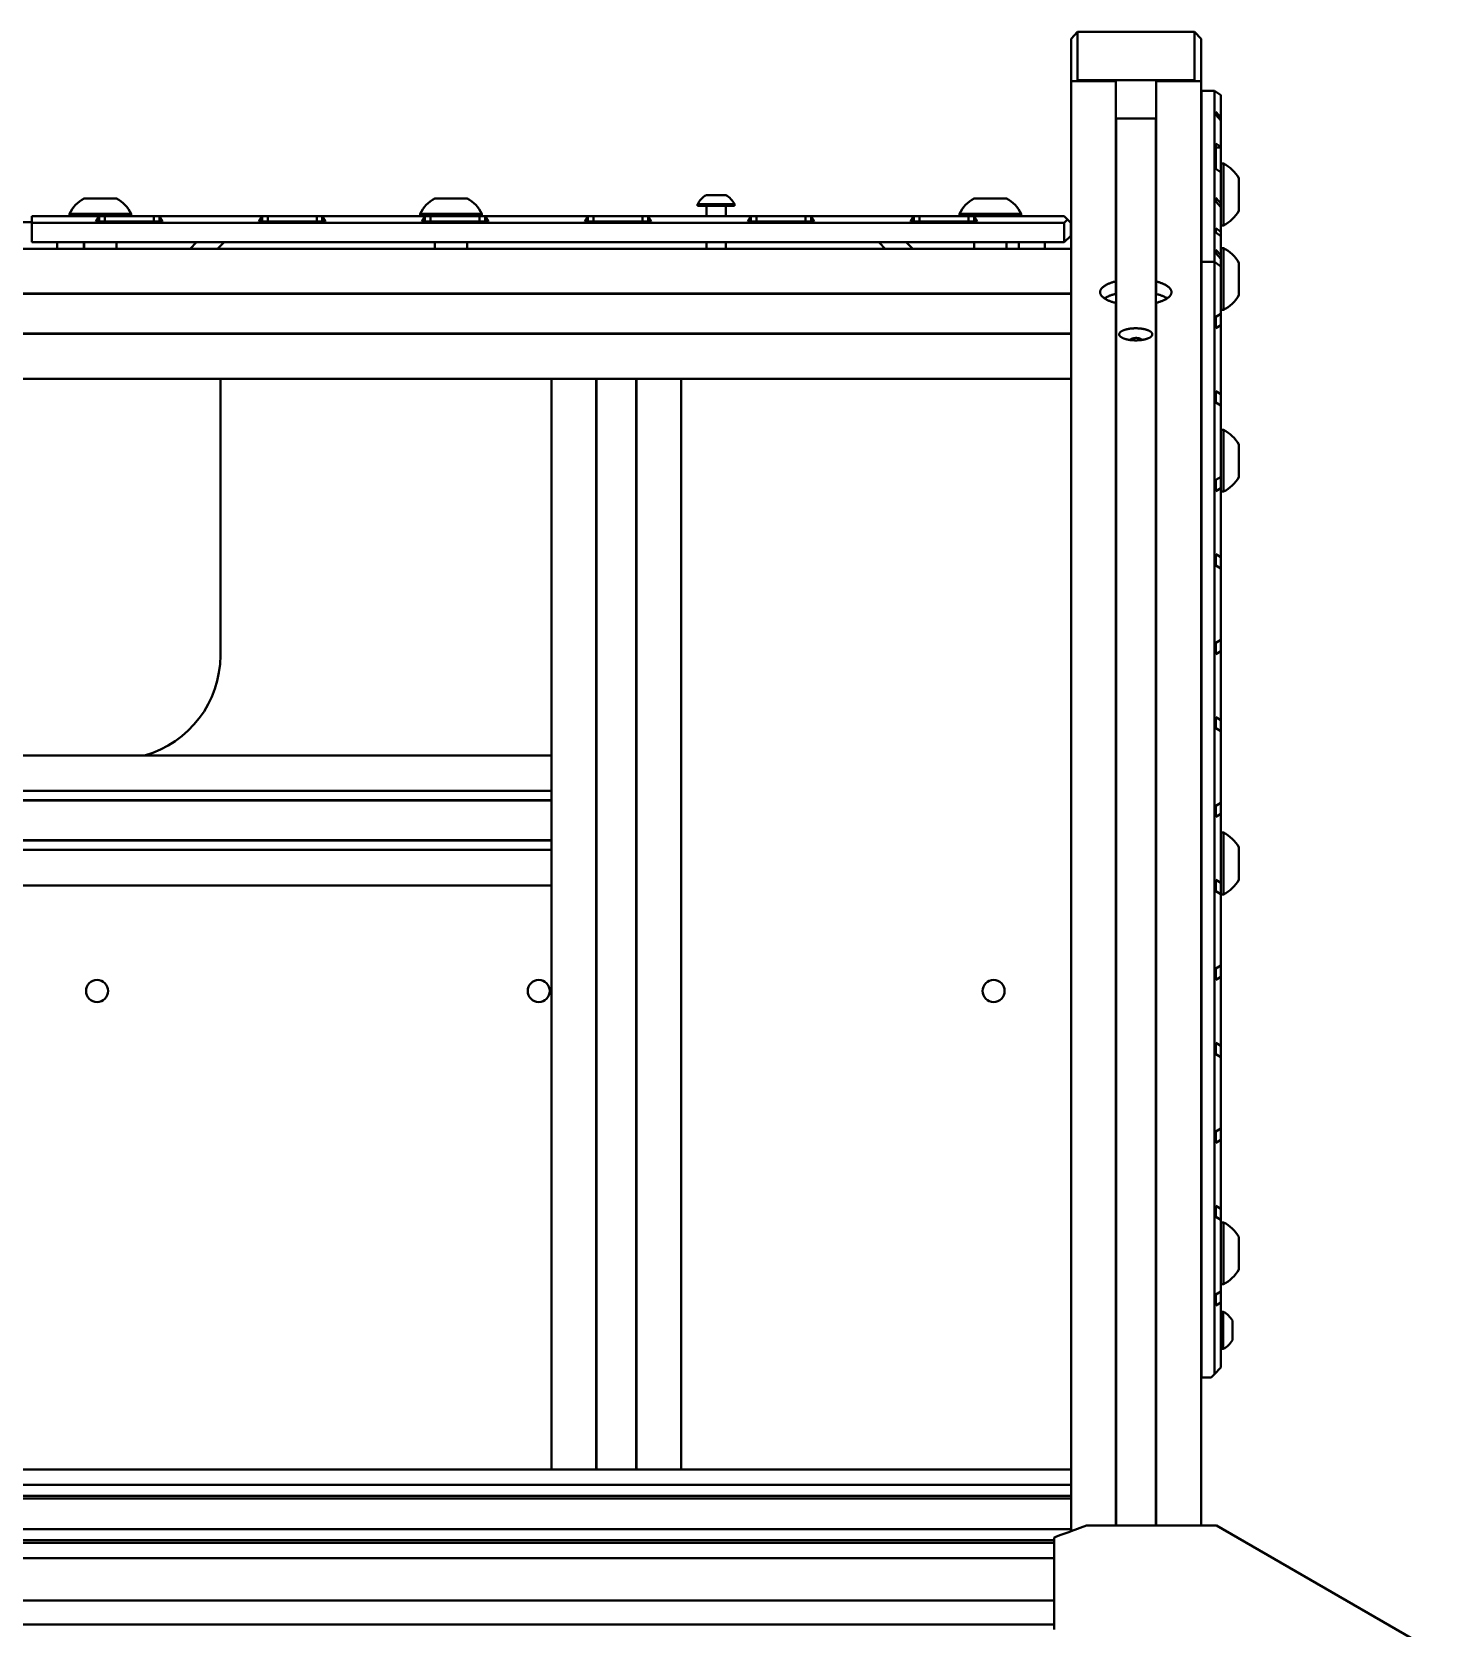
# Model space of a CAD drawing. Header units: millimetres. Extents: x 15 to 415, y 5 to 292.
# Drawn here: x 117.51 to 144.73, y 112.42 to 143.14 of the extents above; entities that cross this region are included whole.
import ezdxf

# ---------------------------------------------------------------- set-up
doc = ezdxf.new("R2010")
doc.units = ezdxf.units.MM
doc.layers.add('Geometries', color=7, linetype='Continuous')

msp = doc.modelspace()

# ---------------------------------------------------------------- linework, layer by layer
at = {"layer": 'Geometries', "linetype": 'Continuous', "lineweight": 40}
for p, q in [((137.6257, 143.139), (137.5007, 143.006)), ((137.5007, 143.006), (137.5007, 142.0922)), ((137.6257, 142.2097), (137.6257, 143.139)), ((137.6257, 143.139), (139.8757, 143.139)), ((139.8757, 143.139), (139.8757, 142.2097)), ((140.0007, 143.006), (139.8757, 143.139)), ((140.0007, 142.1887), (140.0007, 143.006)), ((137.5007, 142.1887), (137.5007, 142.0922)), ((137.6033, 142.1887), (137.5007, 142.1887)), ((137.5007, 140.65), (137.5007, 142.0922)), ((137.5007, 142.0922), (137.5007, 142.0922)), ((137.5007, 142.0922), (137.5007, 139.9779)), ((137.6033, 142.1887), (137.6257, 142.2097)), ((138.3632, 142.1887), (137.6033, 142.1887)), ((137.6257, 142.2097), (139.8757, 142.2097)), ((138.3632, 142.1887), (138.3632, 141.4779)), ((139.1382, 142.1887), (139.1382, 141.4779)), ((139.898, 142.1887), (139.1382, 142.1887)), ((139.8757, 142.2097), (139.898, 142.1887)), ((140.0007, 142.1887), (139.898, 142.1887)), ((140.0007, 142.1887), (140.0007, 142.1887)), ((140.0007, 140.3229), (140.0007, 142.1887)), ((140.0069, 142.0063), (140.0069, 140.3229)), ((140.2569, 142.0063), (140.0069, 142.0063)), ((140.2569, 138.7128), (140.2569, 142.0063)), ((140.2569, 142.0063), (140.3819, 141.9188)), ((140.3819, 141.9188), (140.3819, 141.4921)), ((138.3632, 141.4779), (138.3632, 138.3391)), ((138.3692, 141.4722), (138.3632, 141.4779)), ((138.3692, 141.4722), (138.3692, 114.3933)), ((139.1321, 141.4722), (138.3692, 141.4722)), ((139.1382, 141.4779), (139.1321, 141.4722)), ((139.1321, 141.4722), (139.1321, 114.3933)), ((139.1382, 141.4779), (139.1382, 138.336)), ((140.2819, 141.5985), (140.2819, 141.5414)), ((140.3819, 141.4921), (140.2819, 141.5985)), ((140.2819, 141.5414), (140.3819, 141.4349)), ((140.3819, 141.4349), (140.3819, 141.4921)), ((140.3819, 141.4349), (140.3819, 140.9285)), ((140.3819, 140.9285), (140.2819, 140.9938)), ((140.2819, 140.9938), (140.2819, 140.9168)), ((140.2715, 140.9168), (140.2819, 140.8868)), ((140.2715, 140.9168), (140.2819, 140.9168)), ((140.2819, 140.9168), (140.3819, 140.9168)), ((140.2819, 140.8868), (140.2819, 140.5028)), ((140.3819, 140.9168), (140.3819, 140.9285)), ((140.3819, 140.9168), (140.3819, 140.6041)), ((140.2819, 140.5028), (140.3708, 140.4449)), ((140.3708, 140.4448), (140.3708, 140.4449)), ((140.3708, 140.4448), (140.3819, 140.433)), ((140.3708, 140.4448), (140.3819, 140.4448)), ((140.3819, 140.6041), (140.4328, 140.6041)), ((140.3819, 140.6041), (140.3819, 140.4448)), ((140.3819, 140.433), (140.3819, 140.4448)), ((140.3819, 140.433), (140.3819, 139.837)), ((140.4328, 139.4166), (140.4328, 140.6041)), ((140.0007, 139.8478), (140.0007, 140.3229)), ((140.0069, 140.3229), (140.0007, 140.3229)), ((140.0069, 140.3229), (140.0069, 139.8478)), ((140.725, 139.6979), (140.725, 140.3229)), ((118.5077, 139.9323), (119.1327, 139.9323)), ((125.2577, 139.9323), (125.8827, 139.9323)), ((130.3131, 139.8226), (130.3131, 139.7917)), ((130.3131, 139.8226), (131.0256, 139.8226)), ((130.3131, 139.7917), (130.4819, 139.7917)), ((130.4819, 139.9979), (130.8569, 139.9979)), ((130.4819, 139.7917), (130.4819, 139.5904)), ((130.4819, 139.7917), (130.8569, 139.7917)), ((130.8569, 139.7917), (130.8569, 139.5904)), ((130.8569, 139.7917), (131.0256, 139.7917)), ((131.0256, 139.8226), (131.0256, 139.7917)), ((135.6327, 139.9323), (136.2577, 139.9323)), ((137.5007, 139.9779), (137.5007, 139.9779)), ((137.5007, 139.9779), (137.5007, 139.4771)), ((140.0007, 139.5912), (140.0007, 139.8478)), ((140.0069, 139.8478), (140.0007, 139.8478)), ((140.0069, 139.8478), (140.0069, 139.5912)), ((140.3819, 139.837), (140.2819, 139.9435)), ((140.2819, 139.9435), (140.2819, 139.8752)), ((140.2819, 139.8752), (140.3819, 139.7688)), ((140.3819, 139.837), (140.3819, 139.7688)), ((140.3819, 139.7688), (140.3819, 139.4876)), ((116.2577, 139.4771), (117.5069, 139.4771)), ((118.2265, 139.5904), (117.5069, 139.5904)), ((117.5069, 139.5904), (117.5069, 139.4771)), ((117.5069, 139.4771), (117.5069, 139.4654)), ((117.5069, 139.4654), (137.3694, 139.4654)), ((117.5069, 139.4654), (117.5069, 139.0904)), ((118.2265, 139.5904), (118.2265, 139.6401)), ((118.2265, 139.6401), (119.414, 139.6401)), ((118.7959, 139.5904), (118.2265, 139.5904)), ((118.7959, 139.5904), (118.7382, 139.4904)), ((118.7382, 139.4904), (118.7983, 139.4904)), ((118.7983, 139.5904), (118.7959, 139.5904)), ((118.7983, 139.5885), (118.7983, 139.5904)), ((118.9065, 139.5904), (118.7983, 139.5904)), ((118.7983, 139.5885), (118.7983, 139.5862)), ((118.7983, 139.4904), (118.7983, 139.5862)), ((118.7983, 139.4904), (118.9065, 139.4904)), ((118.9065, 139.4904), (118.9065, 139.5904)), ((118.9065, 139.5904), (119.414, 139.5904)), ((118.9065, 139.4904), (119.8494, 139.4904)), ((119.414, 139.5904), (119.414, 139.6401)), ((119.414, 139.5904), (119.8494, 139.5904)), ((119.8494, 139.4904), (119.8494, 139.5904)), ((119.9577, 139.5904), (119.8494, 139.5904)), ((119.8494, 139.4904), (119.9577, 139.4904)), ((119.9601, 139.5904), (119.9577, 139.5904)), ((119.9577, 139.4904), (119.9577, 139.5904)), ((119.9577, 139.4904), (120.0181, 139.4904)), ((119.9601, 139.5904), (120.0181, 139.4904)), ((120.4501, 139.5904), (119.9601, 139.5904)), ((119.9601, 139.5904), (119.9601, 139.5904)), ((121.4434, 139.5904), (120.4501, 139.5904)), ((120.4501, 139.5904), (120.4501, 139.5904)), ((121.9308, 139.5904), (121.4434, 139.5904)), ((121.4434, 139.5904), (121.4434, 139.5904)), ((121.9309, 139.5904), (121.8732, 139.4904)), ((121.8732, 139.4904), (121.9333, 139.4904)), ((121.9309, 139.5904), (121.9308, 139.5904)), ((121.9333, 139.5904), (121.9309, 139.5904)), ((121.9333, 139.4904), (121.9333, 139.5904)), ((122.0415, 139.5904), (121.9333, 139.5904)), ((121.9333, 139.4904), (122.0415, 139.4904)), ((122.0415, 139.4904), (122.0415, 139.5904)), ((122.0415, 139.5904), (122.9844, 139.5904)), ((122.0415, 139.4904), (122.9844, 139.4904)), ((122.9844, 139.4904), (122.9844, 139.5904)), ((123.0927, 139.5904), (122.9844, 139.5904)), ((122.9844, 139.4904), (123.0927, 139.4904)), ((123.0927, 139.4904), (123.0927, 139.5904)), ((123.0951, 139.5904), (123.0927, 139.5904)), ((123.0927, 139.4904), (123.1531, 139.4904)), ((123.0951, 139.5904), (123.1531, 139.4904)), ((123.5851, 139.5904), (123.0951, 139.5904)), ((123.0951, 139.5904), (123.0951, 139.5904)), ((124.5784, 139.5904), (123.5851, 139.5904)), ((123.5851, 139.5904), (123.5851, 139.5904)), ((124.9765, 139.5904), (124.5784, 139.5904)), ((124.5784, 139.5904), (124.5784, 139.5904)), ((124.9765, 139.5904), (124.9765, 139.6401)), ((124.9765, 139.6401), (126.164, 139.6401)), ((125.0659, 139.5904), (124.9765, 139.5904)), ((125.0659, 139.5904), (125.0082, 139.4904)), ((125.0683, 139.4904), (125.0082, 139.4904)), ((125.0683, 139.5904), (125.0659, 139.5904)), ((125.0683, 139.5885), (125.0683, 139.5904)), ((125.1765, 139.5904), (125.0683, 139.5904)), ((125.0683, 139.5885), (125.0683, 139.5862)), ((125.0683, 139.4904), (125.0683, 139.5862)), ((125.1765, 139.4904), (125.0683, 139.4904)), ((125.1765, 139.4904), (125.1765, 139.5904)), ((125.1765, 139.5904), (126.1194, 139.5904)), ((126.1194, 139.4904), (125.1765, 139.4904)), ((126.1194, 139.4904), (126.1194, 139.5904)), ((126.164, 139.5904), (126.1194, 139.5904)), ((126.2277, 139.4904), (126.1194, 139.4904)), ((126.164, 139.5904), (126.164, 139.6401)), ((126.2277, 139.5904), (126.164, 139.5904)), ((126.2277, 139.4904), (126.2277, 139.5904)), ((126.2301, 139.5904), (126.2277, 139.5904)), ((126.2881, 139.4904), (126.2277, 139.4904)), ((126.2301, 139.5904), (126.2301, 139.5904)), ((126.2301, 139.5904), (126.2881, 139.4904)), ((126.7201, 139.5904), (126.2301, 139.5904)), ((127.7134, 139.5904), (126.7201, 139.5904)), ((126.7201, 139.5904), (126.7201, 139.5904)), ((128.2008, 139.5904), (127.7134, 139.5904)), ((127.7134, 139.5904), (127.7134, 139.5904)), ((128.2009, 139.5904), (128.1432, 139.4904)), ((128.2033, 139.4904), (128.1432, 139.4904)), ((128.2009, 139.5904), (128.2008, 139.5904)), ((128.2033, 139.5904), (128.2009, 139.5904)), ((128.2033, 139.4904), (128.2033, 139.5904)), ((128.3115, 139.5904), (128.2033, 139.5904)), ((128.3115, 139.4904), (128.2033, 139.4904)), ((128.3115, 139.4904), (128.3115, 139.5904)), ((128.3115, 139.5904), (129.2544, 139.5904)), ((129.2544, 139.4904), (128.3115, 139.4904)), ((129.2544, 139.4904), (129.2544, 139.5904)), ((129.3627, 139.5904), (129.2544, 139.5904)), ((129.3627, 139.4904), (129.2544, 139.4904)), ((129.3651, 139.5904), (129.3627, 139.5904)), ((129.3627, 139.4904), (129.3627, 139.5904)), ((129.4231, 139.4904), (129.3627, 139.4904)), ((129.3651, 139.5904), (129.4231, 139.4904)), ((129.8551, 139.5904), (129.3651, 139.5904)), ((129.3651, 139.5904), (129.3651, 139.5904)), ((130.4819, 139.5904), (129.8551, 139.5904)), ((129.8551, 139.5904), (129.8551, 139.5904)), ((130.8569, 139.5904), (130.4819, 139.5904)), ((131.3358, 139.5904), (130.8569, 139.5904)), ((131.3359, 139.5904), (131.2782, 139.4904)), ((131.2782, 139.4904), (131.3383, 139.4904)), ((131.3359, 139.5904), (131.3358, 139.5904)), ((131.3383, 139.5904), (131.3359, 139.5904)), ((131.3383, 139.4904), (131.3383, 139.5904)), ((131.4465, 139.5904), (131.3383, 139.5904)), ((131.3383, 139.4904), (131.4465, 139.4904)), ((131.4465, 139.4904), (131.4465, 139.5904)), ((131.4465, 139.5904), (132.3894, 139.5904)), ((131.4465, 139.4904), (132.3894, 139.4904)), ((132.4977, 139.5904), (132.3894, 139.5904)), ((132.3894, 139.4904), (132.3894, 139.5904)), ((132.3894, 139.4904), (132.4977, 139.4904)), ((132.4977, 139.4904), (132.4977, 139.5904)), ((132.5001, 139.5904), (132.4977, 139.5904)), ((132.4977, 139.4904), (132.5581, 139.4904)), ((132.5001, 139.5904), (132.5581, 139.4904)), ((132.9901, 139.5904), (132.5001, 139.5904)), ((132.5001, 139.5904), (132.5001, 139.5904)), ((133.9834, 139.5904), (132.9901, 139.5904)), ((132.9901, 139.5904), (132.9901, 139.5904)), ((134.4708, 139.5904), (133.9834, 139.5904)), ((133.9834, 139.5904), (133.9834, 139.5904)), ((134.4709, 139.5904), (134.4132, 139.4904)), ((134.4132, 139.4904), (134.4733, 139.4904)), ((134.4709, 139.5904), (134.4708, 139.5904)), ((134.4733, 139.5904), (134.4709, 139.5904)), ((134.4733, 139.4904), (134.4733, 139.5904)), ((134.5815, 139.5904), (134.4733, 139.5904)), ((134.4733, 139.4904), (134.5815, 139.4904)), ((134.5815, 139.4904), (134.5815, 139.5904)), ((134.5815, 139.5904), (135.3515, 139.5904)), ((134.5815, 139.4904), (135.5244, 139.4904)), ((135.3515, 139.5904), (135.3515, 139.6401)), ((135.3515, 139.6401), (136.539, 139.6401)), ((135.3515, 139.5904), (135.5244, 139.5904)), ((135.6327, 139.5904), (135.5244, 139.5904)), ((135.5244, 139.4904), (135.5244, 139.5904)), ((135.5244, 139.4904), (135.6327, 139.4904)), ((135.6327, 139.5904), (135.6327, 139.5885)), ((135.6351, 139.5904), (135.6327, 139.5904)), ((135.6327, 139.5862), (135.6327, 139.5885)), ((135.6327, 139.4904), (135.6327, 139.5862)), ((135.6327, 139.4904), (135.6327, 139.4904)), ((135.6327, 139.4904), (135.6931, 139.4904)), ((135.6351, 139.5904), (135.6931, 139.4904)), ((136.539, 139.5904), (135.6351, 139.5904)), ((136.539, 139.5904), (136.539, 139.6401)), ((137.3694, 139.5904), (136.539, 139.5904)), ((137.4319, 139.5279), (137.3694, 139.5904)), ((137.3694, 139.4654), (137.4319, 139.5279)), ((137.3694, 139.0904), (137.3694, 139.4654)), ((137.4828, 139.4771), (137.4319, 139.5279)), ((137.4828, 139.4771), (137.5007, 139.4771)), ((137.4944, 139.4654), (137.4828, 139.4771)), ((137.4944, 139.4654), (137.4944, 139.2154)), ((137.5007, 139.4771), (137.5007, 138.9654)), ((140.0007, 139.431), (140.0007, 139.5912)), ((140.0007, 139.5912), (140.0069, 139.5912)), ((140.0069, 139.5912), (140.0069, 139.431)), ((140.3819, 139.4876), (140.3819, 139.4166)), ((140.3819, 139.4876), (140.3819, 139.4876)), ((137.4944, 139.2154), (137.3694, 139.0904)), ((140.0007, 138.9612), (140.0007, 139.431)), ((140.0069, 139.431), (140.0007, 139.431)), ((140.0069, 139.431), (140.0069, 138.9612)), ((140.3819, 139.2943), (140.2819, 139.3596)), ((140.2819, 139.3596), (140.2819, 139.3253)), ((140.2819, 139.3253), (140.2819, 139.276)), ((140.2819, 139.3253), (140.2819, 139.3253)), ((140.2819, 139.276), (140.3819, 139.2107)), ((140.3819, 139.4166), (140.4328, 139.4166)), ((140.3819, 139.4166), (140.3819, 139.2943)), ((140.3819, 139.2107), (140.3819, 139.2943)), ((140.3819, 139.2107), (140.3819, 138.9791)), ((117.9944, 138.9654), (117.0069, 138.9654)), ((117.9931, 139.0904), (117.5069, 139.0904)), ((117.9944, 139.0904), (117.9931, 139.0904)), ((118.5069, 139.0904), (117.9944, 139.0904)), ((117.9944, 138.9654), (117.9944, 139.0904)), ((118.5069, 138.9654), (117.9944, 138.9654)), ((118.5077, 139.0904), (118.5069, 139.0904)), ((118.5069, 139.0904), (118.5069, 138.9654)), ((118.5077, 138.9654), (118.5069, 138.9654)), ((118.5077, 138.9654), (118.5077, 139.0904)), ((119.1327, 139.0904), (118.5077, 139.0904)), ((119.1327, 138.9654), (118.5077, 138.9654)), ((119.1327, 138.9654), (119.1327, 139.0904)), ((120.6743, 139.0904), (119.1327, 139.0904)), ((120.5493, 138.9654), (119.1327, 138.9654)), ((120.5493, 138.9654), (120.6743, 139.0904)), ((121.0763, 138.9654), (120.5493, 138.9654)), ((121.1634, 139.0904), (120.6743, 139.0904)), ((121.1902, 139.0793), (121.0763, 138.9654)), ((125.2577, 138.9654), (121.0763, 138.9654)), ((121.2013, 139.0904), (121.1634, 139.0904)), ((121.1634, 139.0904), (121.1902, 139.0793)), ((121.1902, 139.0793), (121.2013, 139.0904)), ((125.2577, 139.0904), (121.2013, 139.0904)), ((125.2577, 138.9654), (125.2577, 139.0904)), ((125.8827, 139.0904), (125.2577, 139.0904)), ((125.8827, 138.9654), (125.2577, 138.9654)), ((125.8827, 138.9654), (125.8827, 139.0904)), ((130.4819, 139.0904), (125.8827, 139.0904)), ((130.4819, 138.9654), (125.8827, 138.9654)), ((130.4819, 139.0904), (130.4819, 138.9654)), ((130.8569, 139.0904), (130.4819, 139.0904)), ((130.8569, 138.9654), (130.4819, 138.9654)), ((130.8569, 139.0904), (130.8569, 138.9654)), ((133.7999, 139.0904), (130.8569, 139.0904)), ((133.9249, 138.9654), (130.8569, 138.9654)), ((133.8379, 139.0904), (133.7999, 139.0904)), ((133.7999, 139.0904), (133.811, 139.0793)), ((133.8379, 139.0904), (133.811, 139.0793)), ((133.9249, 138.9654), (133.811, 139.0793)), ((134.327, 139.0904), (133.8379, 139.0904)), ((134.452, 138.9654), (133.9249, 138.9654)), ((135.6327, 139.0904), (134.327, 139.0904)), ((134.327, 139.0904), (134.452, 138.9654)), ((135.6327, 138.9654), (134.452, 138.9654)), ((135.6327, 138.9654), (135.6327, 139.0904)), ((136.2577, 139.0904), (135.6327, 139.0904)), ((136.2577, 138.9654), (135.6327, 138.9654)), ((136.2577, 138.9654), (136.2577, 139.0904)), ((136.4944, 139.0904), (136.2577, 139.0904)), ((136.4944, 138.9654), (136.2577, 138.9654)), ((136.9944, 139.0904), (136.4944, 139.0904)), ((136.4944, 138.9654), (136.4944, 139.0904)), ((136.9944, 138.9654), (136.4944, 138.9654)), ((136.9957, 139.0904), (136.9944, 139.0904)), ((136.9944, 139.0904), (136.9944, 138.9654)), ((137.5007, 138.9654), (136.9944, 138.9654)), ((137.3694, 139.0904), (136.9957, 139.0904)), ((137.5007, 138.5873), (137.5007, 138.9654)), ((140.0007, 138.8865), (140.0007, 138.9612)), ((140.0007, 138.9612), (140.0069, 138.9612)), ((140.0007, 138.7275), (140.0007, 138.8865)), ((140.0069, 138.8865), (140.0007, 138.8865)), ((140.0069, 138.9612), (140.0069, 138.8865)), ((140.0069, 138.8865), (140.0069, 138.7275)), ((140.3819, 138.8407), (140.2819, 138.9471)), ((140.2819, 138.8788), (140.2819, 138.9471)), ((140.2819, 138.8788), (140.3819, 138.7724)), ((140.3819, 138.9791), (140.4328, 138.9791)), ((140.3819, 138.9791), (140.3819, 138.8407)), ((140.4328, 137.7916), (140.4328, 138.9791)), ((137.5007, 138.5873), (137.5007, 138.5027)), ((140.0007, 138.6979), (140.0007, 138.7275)), ((140.0069, 138.7275), (140.0007, 138.7275)), ((140.0007, 138.0729), (140.0007, 138.6979)), ((140.0007, 138.6979), (140.0069, 138.6979)), ((140.0069, 138.7275), (140.0069, 138.7128)), ((140.2569, 138.7128), (140.0069, 138.7128)), ((140.0069, 138.6979), (140.0069, 138.7128)), ((140.0069, 138.0729), (140.0069, 138.6979)), ((140.2569, 117.3088), (140.2569, 138.7128)), ((140.3819, 138.6253), (140.2569, 138.7128)), ((140.3819, 138.8407), (140.3819, 138.7724)), ((140.3819, 138.7724), (140.3819, 138.6253)), ((140.3819, 138.6253), (140.3819, 137.7916)), ((140.725, 138.0729), (140.725, 138.6979)), ((137.5007, 138.5027), (137.5007, 138.4021)), ((137.5007, 138.4021), (137.5007, 138.2871)), ((137.5007, 138.2715), (137.5007, 138.2871)), ((137.5007, 138.2715), (137.5007, 138.1029)), ((138.3632, 138.0996), (138.3632, 138.3391)), ((139.1382, 138.336), (139.1382, 138.0965)), ((137.5007, 138.0968), (97.5007, 138.0968)), ((115.619, 138.1029), (119.3941, 138.1029)), ((121.1319, 138.1029), (119.3941, 138.1029)), ((121.1319, 138.1029), (137.5007, 138.1029)), ((137.5007, 138.1029), (137.5007, 138.0968)), ((137.5007, 138.0968), (137.5007, 138.0279)), ((137.5007, 137.5418), (137.5007, 138.0279)), ((138.3632, 114.3933), (138.3632, 137.9226)), ((139.1382, 137.9257), (139.1382, 114.3933)), ((140.0007, 137.4775), (140.0007, 138.0729)), ((140.0007, 138.0729), (140.0069, 138.0729)), ((140.0069, 137.4775), (140.0069, 138.0729)), ((140.3819, 137.7111), (140.2819, 137.6535)), ((140.2819, 137.6535), (140.2819, 137.4722)), ((140.3819, 137.7916), (140.4328, 137.7916)), ((140.3819, 137.7916), (140.3819, 137.7111)), ((140.3819, 137.4947), (140.3819, 137.7111)), ((137.5007, 137.334), (97.5007, 137.334)), ((97.5007, 137.3279), (137.5007, 137.3279)), ((137.5007, 137.5418), (137.5007, 137.5153)), ((137.5007, 137.5151), (137.5007, 137.5418)), ((137.5007, 137.334), (137.5007, 137.5153)), ((137.5007, 137.3276), (137.5007, 137.5151)), ((137.5007, 137.334), (137.5007, 137.3279)), ((137.5007, 137.3279), (137.5007, 137.2585)), ((137.5007, 137.1791), (137.5007, 137.3276)), ((140.0007, 136.557), (140.0007, 137.4775)), ((140.0007, 137.4775), (140.0069, 137.4775)), ((140.0069, 136.5508), (140.0069, 137.4775)), ((140.2819, 137.4371), (140.3819, 137.4947)), ((140.2819, 137.4722), (140.2819, 137.4371)), ((140.2819, 137.4722), (140.2819, 137.4722)), ((140.3819, 137.4947), (140.3819, 137.4722)), ((140.3819, 137.4722), (140.3819, 137.3099)), ((140.3819, 137.4722), (140.3819, 137.4722)), ((140.3819, 137.3099), (140.3819, 137.3098)), ((140.3819, 137.3098), (140.3819, 136.3526)), ((137.5007, 137.1548), (137.5007, 137.2585)), ((137.5007, 137.1545), (137.5007, 137.1791)), ((137.5007, 137.0283), (137.5007, 137.1548)), ((137.5007, 136.9281), (137.5007, 137.0283)), ((137.5007, 136.9281), (137.5007, 136.856)), ((137.5007, 136.8353), (137.5007, 136.856)), ((137.5007, 136.4654), (137.5007, 136.8353)), ((121.1319, 136.4654), (113.8819, 136.4654)), ((128.1828, 136.4654), (121.1319, 136.4654)), ((121.1319, 131.1415), (121.1319, 136.4654)), ((127.5007, 136.4646), (127.5007, 129.2154)), ((128.3632, 136.4646), (127.5007, 136.4646)), ((128.1994, 136.4654), (128.1828, 136.4654)), ((128.2527, 136.4654), (128.1828, 136.4654)), ((129.3019, 136.4654), (128.1994, 136.4654)), ((128.2583, 136.4654), (128.2527, 136.4654)), ((128.2723, 136.4654), (128.2583, 136.4654)), ((128.285, 136.4654), (128.2723, 136.4654)), ((128.3498, 136.4654), (128.285, 136.4654)), ((128.3528, 136.4654), (128.3498, 136.4654)), ((128.3629, 136.4654), (128.3528, 136.4654)), ((128.3742, 136.4654), (128.3629, 136.4654)), ((128.3632, 136.4646), (128.3632, 115.4741)), ((128.3692, 136.4646), (128.3632, 136.4646)), ((128.3692, 136.4646), (128.3692, 115.4741)), ((129.1321, 136.4646), (128.3692, 136.4646)), ((128.4295, 136.4654), (128.3742, 136.4654)), ((128.5056, 136.4654), (128.4295, 136.4654)), ((128.5318, 136.4654), (128.5056, 136.4654)), ((128.8145, 136.4654), (128.5318, 136.4654)), ((128.834, 136.4654), (128.8145, 136.4654)), ((129.0542, 136.4654), (128.834, 136.4654)), ((129.1269, 136.4654), (129.0542, 136.4654)), ((129.1385, 136.4654), (129.1269, 136.4654)), ((129.1321, 136.4646), (129.1321, 115.4741)), ((129.1382, 136.4646), (129.1321, 136.4646)), ((130.0007, 136.4646), (129.1382, 136.4646)), ((129.1382, 136.4646), (129.1382, 115.4741)), ((129.1486, 136.4654), (129.1385, 136.4654)), ((129.1516, 136.4654), (129.1486, 136.4654)), ((129.3186, 136.4654), (129.1516, 136.4654)), ((129.3019, 136.4654), (129.3186, 136.4654)), ((137.5006, 136.4654), (129.3186, 136.4654)), ((130.0007, 136.4646), (130.0007, 115.4741)), ((137.5007, 136.4654), (137.5006, 136.4654)), ((137.5007, 136.4654), (137.5007, 136.2393)), ((140.0007, 135.1979), (140.0007, 136.557)), ((140.0007, 136.557), (140.0069, 136.5508)), ((140.0069, 135.1979), (140.0069, 136.5508)), ((137.5007, 136.2393), (137.5006, 136.2393)), ((137.5007, 136.2393), (137.5007, 135.6114)), ((140.3819, 136.1668), (140.2819, 136.2248)), ((140.2819, 136.2248), (140.2819, 136.1903)), ((140.2819, 136.1903), (140.2819, 136.0081)), ((140.2819, 136.1903), (140.2819, 136.1903)), ((140.3819, 136.3526), (140.3819, 136.1903)), ((140.3819, 136.3526), (140.3819, 136.3526)), ((140.3819, 136.1903), (140.3819, 136.1668)), ((140.3819, 136.1903), (140.3819, 136.1903)), ((140.3819, 136.1668), (140.3819, 135.9501)), ((140.2819, 136.0081), (140.3819, 135.9501)), ((140.3819, 135.9501), (140.3819, 135.4791)), ((137.5006, 135.6114), (137.5007, 135.6114)), ((137.5007, 135.6114), (137.5007, 135.3294)), ((140.3819, 135.4791), (140.3819, 134.5761)), ((140.3819, 135.4791), (140.4328, 135.4791)), ((140.4328, 134.2916), (140.4328, 135.4791)), ((137.5007, 135.3294), (137.5006, 135.3294)), ((137.5007, 135.3294), (137.5007, 135.0154)), ((140.0007, 134.5729), (140.0007, 135.1979)), ((140.0007, 135.1979), (140.0069, 135.1979)), ((140.0069, 134.5729), (140.0069, 135.1979)), ((140.725, 134.5729), (140.725, 135.1979)), ((137.5006, 135.0154), (137.5007, 135.0154)), ((137.5007, 135.0154), (137.5007, 118.7384)), ((140.0007, 131.7115), (140.0007, 134.5729)), ((140.0007, 134.5729), (140.0069, 134.5729)), ((140.0069, 131.7115), (140.0069, 134.5729)), ((140.2819, 134.5185), (140.3763, 134.5729)), ((140.3763, 134.5729), (140.3812, 134.5758)), ((140.3819, 134.5761), (140.3812, 134.5758)), ((140.3819, 134.3597), (140.3819, 134.5761)), ((140.2819, 134.5185), (140.2819, 134.3372)), ((140.2819, 134.3021), (140.3819, 134.3597)), ((140.2819, 134.3372), (140.2819, 134.3021)), ((140.2819, 134.3372), (140.2819, 134.3372)), ((140.3819, 134.3597), (140.3819, 134.3372)), ((140.3819, 134.3372), (140.3819, 134.2916)), ((140.3819, 134.3372), (140.3819, 134.3372)), ((140.3819, 134.2916), (140.3819, 134.1749)), ((140.3819, 134.2916), (140.4328, 134.2916)), ((140.3819, 134.1749), (140.3819, 134.1748)), ((140.3819, 134.1748), (140.3819, 133.2176)), ((140.3819, 133.0318), (140.2819, 133.0898)), ((140.2819, 133.0898), (140.2819, 133.0553)), ((140.2819, 133.0553), (140.2819, 132.8731)), ((140.2819, 133.0553), (140.2819, 133.0553)), ((140.3819, 133.2176), (140.3819, 133.0553)), ((140.3819, 133.2176), (140.3819, 133.2176)), ((140.3819, 133.0553), (140.3819, 133.0318)), ((140.3819, 133.0553), (140.3819, 133.0553)), ((140.3819, 132.8151), (140.3819, 133.0318)), ((140.2819, 132.8731), (140.3819, 132.8151)), ((140.3819, 132.8151), (140.3819, 131.4411)), ((140.0007, 131.5936), (140.0007, 131.7115)), ((140.0007, 131.7115), (140.0069, 131.7115)), ((140.0007, 130.8294), (140.0007, 131.5936)), ((140.0069, 131.5936), (140.0007, 131.5936)), ((140.0069, 131.5936), (140.0069, 131.7115)), ((140.0069, 130.8294), (140.0069, 131.5936)), ((140.3819, 131.4411), (140.2819, 131.3835)), ((140.2819, 131.3835), (140.2819, 131.2022)), ((140.2819, 131.1671), (140.3819, 131.2247)), ((140.2819, 131.2022), (140.2819, 131.1671)), ((140.2819, 131.2022), (140.2819, 131.2022)), ((140.3819, 131.2247), (140.3819, 131.4411)), ((140.3819, 131.2247), (140.3819, 131.2022)), ((140.3819, 131.2022), (140.3819, 131.0399)), ((140.3819, 131.2022), (140.3819, 131.2022)), ((140.3819, 131.0399), (140.3819, 131.0398)), ((140.3819, 131.0398), (140.3819, 130.0826)), ((140.0007, 130.7115), (140.0007, 130.8294)), ((140.0007, 130.8294), (140.0069, 130.8294)), ((140.0007, 130.0731), (140.0007, 130.7115)), ((140.0069, 130.7115), (140.0007, 130.7115)), ((140.0069, 130.7115), (140.0069, 130.8294)), ((140.0069, 130.0793), (140.0069, 130.7115)), ((140.0069, 130.0793), (140.0007, 130.0731)), ((140.0007, 129.1525), (140.0007, 130.0731)), ((140.0069, 129.1525), (140.0069, 130.0793)), ((140.3819, 129.8968), (140.2819, 129.9548)), ((140.2819, 129.9548), (140.2819, 129.9203)), ((140.3819, 130.0826), (140.3819, 129.9203)), ((140.3819, 130.0826), (140.3819, 130.0826)), ((140.2819, 129.9203), (140.2819, 129.7381)), ((140.2819, 129.9203), (140.2819, 129.9203)), ((140.2819, 129.7381), (140.3819, 129.6801)), ((140.3819, 129.9203), (140.3819, 129.8968)), ((140.3819, 129.9203), (140.3819, 129.9203)), ((140.3819, 129.8968), (140.3819, 129.6801)), ((140.3819, 129.6801), (140.3819, 128.3061)), ((115.3431, 129.2154), (119.6706, 129.2154)), ((119.6706, 129.2154), (127.5007, 129.2154)), ((127.5007, 128.5342), (127.5007, 129.2154)), ((127.5007, 129.2154), (127.5007, 128.5342)), ((140.0007, 127.9025), (140.0007, 129.1525)), ((140.0069, 129.1525), (140.0007, 129.1525)), ((140.0069, 127.9025), (140.0069, 129.1525)), ((107.5007, 128.5342), (127.5007, 128.5342)), ((127.5007, 128.5342), (127.5007, 128.3529)), ((107.5007, 128.3529), (127.5007, 128.3529)), ((107.5007, 128.3468), (127.5007, 128.3468)), ((127.5007, 128.3529), (127.5007, 128.3468)), ((127.5007, 128.3468), (127.5007, 127.584)), ((140.3819, 128.3061), (140.2819, 128.2485)), ((140.2819, 128.2485), (140.2819, 128.0321)), ((140.3819, 128.3061), (140.3819, 128.0897)), ((140.0007, 127.4479), (140.0007, 127.9025)), ((140.0007, 127.9025), (140.0069, 127.9025)), ((140.0069, 127.4479), (140.0069, 127.9025)), ((140.2819, 128.0321), (140.3819, 128.0897)), ((140.3819, 128.0897), (140.3819, 127.9049)), ((140.3819, 127.9049), (140.3819, 127.9048)), ((140.3819, 127.9048), (140.3819, 127.7291)), ((107.5007, 127.584), (127.5007, 127.584)), ((107.5007, 127.5779), (127.5007, 127.5779)), ((127.5007, 127.584), (127.5007, 127.5779)), ((127.5007, 127.5779), (127.5007, 127.3967)), ((140.4328, 127.7291), (140.3819, 127.7291)), ((140.3819, 127.7291), (140.3819, 126.7618)), ((140.4328, 126.5416), (140.4328, 127.7291)), ((127.5007, 127.3967), (107.5007, 127.3967)), ((127.5007, 126.7154), (127.5007, 127.3967)), ((127.5007, 127.3967), (127.5007, 126.7154)), ((140.0007, 126.8229), (140.0007, 127.4479)), ((140.0069, 127.4479), (140.0007, 127.4479)), ((140.0069, 126.8229), (140.0069, 127.4479)), ((140.725, 126.8229), (140.725, 127.4479)), ((107.5007, 126.7154), (127.5007, 126.7154)), ((127.5007, 126.7154), (127.5007, 115.4741)), ((140.0007, 123.9615), (140.0007, 126.8229)), ((140.0007, 126.8229), (140.0069, 126.8229)), ((140.0069, 123.9615), (140.0069, 126.8229)), ((140.3819, 126.7618), (140.2819, 126.8198)), ((140.2819, 126.8198), (140.2819, 126.7853)), ((140.2819, 126.7853), (140.2819, 126.6031)), ((140.2819, 126.7853), (140.2819, 126.7853)), ((140.2819, 126.6031), (140.3812, 126.5455)), ((140.3819, 126.7618), (140.3819, 126.5451)), ((140.3819, 126.5451), (140.3812, 126.5455)), ((140.3819, 126.5451), (140.3819, 126.5416)), ((140.3819, 126.5416), (140.4328, 126.5416)), ((140.3819, 126.5416), (140.3819, 125.1711)), ((140.3819, 125.1711), (140.2819, 125.1135)), ((140.2819, 125.1135), (140.2819, 124.9322)), ((140.3819, 124.9547), (140.3819, 125.1711)), ((140.2819, 124.8971), (140.3819, 124.9547)), ((140.2819, 124.9322), (140.2819, 124.8971)), ((140.2819, 124.9322), (140.2819, 124.9322)), ((140.3819, 124.9547), (140.3819, 124.7699)), ((140.3819, 124.7699), (140.3819, 124.7698)), ((140.3819, 124.7698), (140.3819, 123.8126)), ((140.0007, 123.8436), (140.0007, 123.9615)), ((140.0007, 123.9615), (140.0069, 123.9615)), ((140.0007, 123.0794), (140.0007, 123.8436)), ((140.0069, 123.8436), (140.0007, 123.8436)), ((140.0069, 123.8436), (140.0069, 123.9615)), ((140.0069, 123.0794), (140.0069, 123.8436)), ((140.3819, 123.8126), (140.3819, 123.6268)), ((140.3819, 123.8126), (140.3819, 123.8126)), ((140.3819, 123.6268), (140.2819, 123.6848)), ((140.2819, 123.6848), (140.2819, 123.4681)), ((140.3819, 123.4101), (140.3819, 123.6268)), ((140.2819, 123.4681), (140.3819, 123.4101)), ((140.3819, 123.4101), (140.3819, 122.0361)), ((140.0007, 122.9615), (140.0007, 123.0794)), ((140.0007, 123.0794), (140.0069, 123.0794)), ((140.0007, 119.9479), (140.0007, 122.9615)), ((140.0069, 122.9615), (140.0007, 122.9615)), ((140.0069, 122.9615), (140.0069, 123.0794)), ((140.0069, 119.9479), (140.0069, 122.9615)), ((140.3819, 122.0361), (140.2819, 121.9785)), ((140.2819, 121.9785), (140.2819, 121.7972)), ((140.3819, 121.8197), (140.3819, 122.0361)), ((140.2819, 121.7621), (140.3819, 121.8197)), ((140.2819, 121.7972), (140.2819, 121.7621)), ((140.2819, 121.7972), (140.2819, 121.7972)), ((140.3819, 121.8197), (140.3819, 121.6349)), ((140.3819, 121.6349), (140.3819, 121.6348)), ((140.3819, 121.6348), (140.3819, 120.6776)), ((140.3819, 120.4918), (140.2819, 120.5498)), ((140.2819, 120.5498), (140.2819, 120.3331)), ((140.3819, 120.6776), (140.3819, 120.4918)), ((140.3819, 120.6776), (140.3819, 120.6776)), ((140.3819, 120.2751), (140.3819, 120.4918)), ((140.2819, 120.3331), (140.3819, 120.2751)), ((140.3819, 120.2751), (140.3819, 120.2291)), ((140.3819, 120.2291), (140.4328, 120.2291)), ((140.3819, 120.2291), (140.3819, 119.0416)), ((140.4328, 119.0416), (140.4328, 120.2291)), ((140.0007, 119.9479), (140.0069, 119.9479)), ((140.0007, 119.3229), (140.0007, 119.9479)), ((140.0069, 119.3229), (140.0069, 119.9479)), ((140.725, 119.3229), (140.725, 119.9479)), ((140.0007, 119.3229), (140.0069, 119.3229)), ((140.0007, 118.7384), (140.0007, 119.3229)), ((140.0069, 118.7384), (140.0069, 119.3229)), ((140.3819, 118.9011), (140.2819, 118.8435)), ((140.3819, 119.0416), (140.4328, 119.0416)), ((140.3819, 119.0416), (140.3819, 118.9011)), ((140.3819, 118.6847), (140.3819, 118.9011)), ((137.5007, 118.7384), (137.5007, 117.2384)), ((140.0007, 117.2384), (140.0007, 118.7384)), ((140.0069, 118.7384), (140.0007, 118.7384)), ((140.0069, 117.2463), (140.0069, 118.7384)), ((140.2819, 118.8435), (140.2819, 118.6271)), ((140.2819, 118.6271), (140.3819, 118.6847)), ((140.3819, 118.6847), (140.3819, 118.4999)), ((140.3819, 118.4999), (140.3819, 118.4998)), ((140.3819, 118.4998), (140.3819, 118.3385)), ((140.3819, 118.3385), (140.3819, 117.9635)), ((140.3975, 118.3385), (140.3819, 118.3385)), ((140.4284, 118.5073), (140.3975, 118.5073)), ((140.3975, 118.5073), (140.3975, 118.3385)), ((140.3975, 118.3385), (140.3975, 117.9635)), ((140.4284, 118.5073), (140.4284, 117.7948)), ((140.6037, 118.3385), (140.6037, 117.9635)), ((140.3819, 117.9635), (140.3819, 117.4338)), ((140.3975, 117.9635), (140.3819, 117.9635)), ((140.3975, 117.9635), (140.3975, 117.7948)), ((140.4284, 117.7948), (140.3975, 117.7948)), ((140.3819, 117.4338), (140.2569, 117.3088)), ((137.5007, 115.4741), (137.5007, 117.2384)), ((140.0007, 117.2384), (140.0007, 114.5686)), ((140.0086, 117.2384), (140.0007, 117.2384)), ((140.0069, 117.2463), (140.0086, 117.2463)), ((140.0086, 117.2384), (140.0086, 117.2463)), ((140.0086, 117.2463), (140.1944, 117.2463)), ((140.1944, 117.2463), (140.2569, 117.3088)), ((127.5007, 115.4741), (107.5007, 115.4741)), ((128.3632, 115.4741), (127.5007, 115.4741)), ((128.3692, 115.4741), (128.3632, 115.4741)), ((129.1321, 115.4741), (128.3692, 115.4741)), ((129.1382, 115.4741), (129.1321, 115.4741)), ((130.0007, 115.4741), (129.1382, 115.4741)), ((137.5006, 115.4741), (130.0007, 115.4741)), ((137.5007, 115.4741), (137.5006, 115.4741)), ((137.5007, 115.1791), (137.5007, 115.4741)), ((137.5007, 115.1791), (97.5007, 115.1791)), ((137.5006, 114.9677), (97.5007, 114.9677)), ((137.5007, 114.9141), (97.5007, 114.9141)), ((137.5007, 114.9677), (137.5006, 114.9677)), ((137.5007, 115.1736), (137.5007, 115.1791)), ((137.5007, 115.1736), (137.5007, 114.9677)), ((137.5007, 114.9677), (137.5007, 114.9141)), ((137.5007, 114.3241), (137.5007, 114.9141)), ((137.5007, 114.3241), (97.5007, 114.3241)), ((137.3214, 114.2198), (137.457, 114.2691)), ((137.457, 114.2691), (137.5006, 114.285)), ((137.5007, 114.285), (137.5006, 114.285)), ((137.7981, 114.3933), (137.5007, 114.285)), ((137.5007, 114.3185), (137.5007, 114.3241)), ((137.5007, 114.3185), (137.5007, 114.285)), ((137.7981, 114.3933), (138.3632, 114.3933)), ((138.3632, 114.3933), (138.3692, 114.3933)), ((138.3692, 114.3933), (139.1321, 114.3933)), ((139.1321, 114.3933), (139.1382, 114.3933)), ((139.1382, 114.3933), (140.0007, 114.3933)), ((140.0007, 114.4998), (140.0007, 114.5686)), ((140.0007, 114.4305), (140.0007, 114.4998)), ((140.0007, 114.3933), (140.0007, 114.4305)), ((140.0007, 114.3933), (140.2984, 114.3933)), ((140.2984, 114.3933), (144.7342, 111.8323)), ((97.9175, 114.1126), (137.1714, 114.1126)), ((137.168, 114.059), (97.9492, 114.059)), ((137.1731, 114.059), (137.168, 114.059)), ((137.1731, 114.1126), (137.1714, 114.1126)), ((137.1755, 114.1667), (137.1731, 114.1658)), ((137.1731, 114.1658), (137.1731, 114.1126)), ((137.1731, 114.1126), (137.1731, 114.059)), ((137.1731, 114.059), (137.1731, 113.764)), ((137.1755, 114.1667), (137.1916, 114.1725)), ((137.1916, 114.1725), (137.2179, 114.1821)), ((137.2179, 114.1821), (137.3032, 114.2132)), ((137.3051, 114.2138), (137.3032, 114.2132)), ((137.3051, 114.2138), (137.3214, 114.2198)), ((137.1731, 113.764), (97.9156, 113.764)), ((137.1731, 113.764), (137.1731, 112.9535)), ((97.9357, 112.9535), (137.17, 112.9535)), ((137.1731, 112.9535), (137.17, 112.9535)), ((137.1731, 112.9535), (137.1731, 112.4918)), ((137.1731, 112.4918), (97.9156, 112.4918)), ((137.1731, 112.4918), (137.1731, 112.3916))]:
    msp.add_line(p, q, dxfattribs=at)
at = {"layer": 'Geometries', "linetype": 'Continuous', "lineweight": 40, "flags": 128}
for points in [[(138.3632, 138.3391), (138.3481, 138.3353), (138.3333, 138.3314), (138.3186, 138.3273), (138.3042, 138.3231), (138.2901, 138.3186), (138.2764, 138.3142), (138.263, 138.3095), (138.2499, 138.3047), (138.2372, 138.2998), (138.2245, 138.2946), (138.2122, 138.2893), (138.2003, 138.2838), (138.1888, 138.2782), (138.1777, 138.2725), (138.1672, 138.2668), (138.1571, 138.2609), (138.1475, 138.255), (138.1383, 138.2489), (138.1294, 138.2427), (138.121, 138.2364), (138.1131, 138.23), (138.1057, 138.2235), (138.0989, 138.2169), (138.0926, 138.2105), (138.0869, 138.204), (138.0816, 138.1974), (138.0769, 138.1908), (138.0726, 138.1841), (138.0688, 138.1773), (138.0656, 138.1706), (138.0629, 138.1638), (138.0607, 138.1571), (138.059, 138.1505), (138.0578, 138.1439), (138.0571, 138.1374), (138.0569, 138.1308)], [(139.4319, 138.1308), (139.4316, 138.1373), (139.4309, 138.1439), (139.4298, 138.1504), (139.4281, 138.157), (139.426, 138.1636), (139.4234, 138.1701), (139.4203, 138.1766), (139.4167, 138.1831), (139.4127, 138.1895), (139.4081, 138.1961), (139.403, 138.2026), (139.3974, 138.2091), (139.3913, 138.2156), (139.3847, 138.222), (139.3777, 138.2282), (139.3703, 138.2344), (139.3624, 138.2405), (139.354, 138.2465), (139.3451, 138.2525), (139.3357, 138.2585), (139.3259, 138.2643), (139.3156, 138.2701), (139.305, 138.2757), (139.2941, 138.2811), (139.2829, 138.2864), (139.2713, 138.2916), (139.2593, 138.2966), (139.2469, 138.3016), (139.2341, 138.3065), (139.221, 138.3112), (139.2076, 138.3157), (139.194, 138.3202), (139.1803, 138.3243), (139.1665, 138.3284), (139.1524, 138.3322), (139.1382, 138.336)], [(138.0569, 138.1308), (138.0571, 138.1242), (138.0579, 138.1175), (138.0591, 138.1108), (138.0608, 138.1041), (138.0631, 138.0974), (138.0658, 138.0907), (138.069, 138.0841), (138.0727, 138.0775), (138.0769, 138.0709), (138.0817, 138.0642), (138.0871, 138.0575), (138.0929, 138.0509), (138.0993, 138.0443), (138.1062, 138.0377), (138.1135, 138.0314), (138.1213, 138.0251), (138.1295, 138.0189), (138.1383, 138.0127), (138.1407, 138.0111)], [(138.3632, 138.0996), (138.3494, 138.0962), (138.3358, 138.0927), (138.3224, 138.089), (138.3092, 138.0851), (138.2962, 138.0812), (138.2837, 138.0772), (138.2714, 138.073), (138.2594, 138.0688), (138.2476, 138.0644), (138.2358, 138.0598), (138.2244, 138.0551), (138.2133, 138.0503), (138.2024, 138.0454), (138.192, 138.0404), (138.1818, 138.0352), (138.172, 138.03), (138.1626, 138.0248), (138.1536, 138.0194), (138.145, 138.0139), (138.1407, 138.0111)], [(138.1407, 138.0111), (138.1476, 138.0066), (138.1574, 138.0005), (138.1677, 137.9946), (138.1784, 137.9888), (138.1896, 137.9831), (138.2009, 137.9776), (138.2126, 137.9722), (138.2247, 137.967), (138.2372, 137.9619), (138.2502, 137.9569), (138.2635, 137.952), (138.2771, 137.9473), (138.2911, 137.9427), (138.3053, 137.9383), (138.3194, 137.9341), (138.3338, 137.9301), (138.3484, 137.9263), (138.3632, 137.9226)], [(139.2176, 138.0729), (139.2076, 138.0763), (139.194, 138.0807), (139.1803, 138.0849), (139.1665, 138.0889), (139.1524, 138.0928), (139.1382, 138.0965)], [(139.1382, 137.9257), (139.1527, 137.9295), (139.167, 137.9335), (139.1811, 137.9376), (139.1949, 137.9418), (139.2086, 137.9463), (139.2217, 137.9507), (139.2345, 137.9554), (139.2471, 137.9602), (139.2593, 137.9651), (139.2715, 137.9702), (139.2833, 137.9755), (139.2947, 137.9809), (139.3057, 137.9864), (139.3164, 137.992), (139.3264, 137.9977), (139.3361, 138.0034), (139.3453, 138.0093), (139.3481, 138.0111)], [(139.3481, 138.0111), (139.3451, 138.0131), (139.3357, 138.019), (139.3259, 138.0249), (139.3156, 138.0306), (139.305, 138.0363), (139.2941, 138.0417), (139.2829, 138.047), (139.2713, 138.0521), (139.2593, 138.0572), (139.2469, 138.0622), (139.2341, 138.067), (139.221, 138.0717), (139.2176, 138.0729)], [(139.3481, 138.0111), (139.354, 138.0152), (139.3625, 138.0213), (139.3706, 138.0275), (139.3781, 138.0338), (139.3852, 138.0402), (139.3917, 138.0466), (139.3977, 138.0529), (139.4032, 138.0593), (139.4082, 138.0657), (139.4127, 138.0722), (139.4132, 138.0729)], [(139.4132, 138.0729), (139.4168, 138.0787), (139.4204, 138.0853), (139.4235, 138.0919), (139.4261, 138.0986), (139.4282, 138.1051), (139.4298, 138.1116), (139.431, 138.118), (139.4317, 138.1245), (139.4319, 138.1308)], [(138.4256, 137.3194), (138.4258, 137.3233), (138.4263, 137.3272), (138.4273, 137.3311), (138.4285, 137.3351), (138.4302, 137.3391), (138.4323, 137.3431), (138.4347, 137.3469), (138.4375, 137.3507), (138.4406, 137.3545), (138.4441, 137.3583), (138.448, 137.3621), (138.4526, 137.3661), (138.4576, 137.37), (138.463, 137.3739), (138.4689, 137.3778), (138.4752, 137.3816), (138.482, 137.3853), (138.4887, 137.3887), (138.4958, 137.392), (138.5032, 137.3953), (138.5109, 137.3984), (138.519, 137.4014), (138.5285, 137.4048), (138.5384, 137.4079), (138.5486, 137.411), (138.5591, 137.4138), (138.57, 137.4165), (138.581, 137.419), (138.5923, 137.4214), (138.6037, 137.4235), (138.6153, 137.4255), (138.627, 137.4273), (138.6381, 137.4288), (138.6491, 137.4301), (138.6602, 137.4313), (138.6713, 137.4323), (138.6824, 137.4332), (138.6935, 137.4339), (138.7038, 137.4345), (138.7141, 137.4349), (138.7243, 137.4352), (138.7344, 137.4354), (138.7345, 137.4354)], [(138.624, 137.212), (138.6153, 137.2133), (138.6037, 137.2153), (138.5923, 137.2175), (138.581, 137.2198), (138.57, 137.2223), (138.5591, 137.225), (138.5486, 137.2278), (138.5384, 137.2309), (138.5285, 137.234), (138.519, 137.2374), (138.5104, 137.2406), (138.5023, 137.2439), (138.4944, 137.2474), (138.487, 137.251), (138.48, 137.2546), (138.4734, 137.2583), (138.4675, 137.2619), (138.4621, 137.2655), (138.457, 137.2692), (138.4523, 137.2729), (138.448, 137.2767), (138.4439, 137.2807), (138.4402, 137.2847), (138.4369, 137.2888), (138.4341, 137.2928), (138.4317, 137.2969), (138.4297, 137.3009), (138.4279, 137.3056), (138.4266, 137.3102), (138.4259, 137.3149), (138.4256, 137.3194)], [(138.7345, 137.4354), (138.7444, 137.4354), (138.755, 137.4354), (138.7655, 137.4352)], [(138.7655, 137.4352), (138.7657, 137.4352), (138.7765, 137.4348), (138.7874, 137.4344), (138.7984, 137.4337), (138.8095, 137.433), (138.8199, 137.4321), (138.8304, 137.4311), (138.8409, 137.43), (138.8513, 137.4287), (138.8617, 137.4273), (138.8734, 137.4255), (138.885, 137.4235), (138.8965, 137.4214), (138.9077, 137.419), (138.9188, 137.4165), (138.9296, 137.4138), (138.9401, 137.411), (138.9504, 137.4079), (138.9602, 137.4048), (138.9698, 137.4014), (138.9783, 137.3982), (138.9865, 137.3949), (138.9943, 137.3914), (139.0017, 137.3879), (139.0088, 137.3842), (139.0154, 137.3805), (139.0212, 137.3769), (139.0267, 137.3733), (139.0318, 137.3696), (139.0365, 137.3659), (139.0407, 137.3621), (139.0449, 137.3581), (139.0486, 137.3541), (139.0518, 137.35), (139.0546, 137.346), (139.057, 137.342), (139.059, 137.3379), (139.0609, 137.3332), (139.0621, 137.3286), (139.0629, 137.324), (139.0631, 137.3194)], [(139.0631, 137.3194), (139.063, 137.3156), (139.0624, 137.3117), (139.0615, 137.3077), (139.0602, 137.3037), (139.0585, 137.2997), (139.0564, 137.2957), (139.054, 137.2919), (139.0513, 137.2881), (139.0482, 137.2843), (139.0447, 137.2805), (139.0407, 137.2767), (139.0362, 137.2727), (139.0312, 137.2688), (139.0257, 137.2649), (139.0198, 137.261), (139.0135, 137.2573), (139.0068, 137.2535), (139.0001, 137.2501), (138.993, 137.2468), (138.9856, 137.2436), (138.9778, 137.2404), (138.9698, 137.2374), (138.9602, 137.234), (138.9504, 137.2309), (138.9401, 137.2278), (138.9296, 137.225), (138.9188, 137.2223), (138.9077, 137.2198), (138.8965, 137.2175), (138.885, 137.2153), (138.8734, 137.2133), (138.8723, 137.2131)], [(138.624, 137.212), (138.6307, 137.2161), (138.6399, 137.2212), (138.6493, 137.2259), (138.659, 137.2303), (138.6672, 137.2336), (138.6755, 137.2367), (138.6841, 137.2394), (138.6927, 137.2419), (138.7015, 137.244), (138.7114, 137.2459), (138.7215, 137.2474), (138.7316, 137.2485), (138.7395, 137.249), (138.7473, 137.2492), (138.7552, 137.2491), (138.7631, 137.2487), (138.7732, 137.2478), (138.7833, 137.2465), (138.7911, 137.2451)], [(138.8287, 137.2075), (138.8285, 137.2075), (138.8174, 137.2065), (138.8063, 137.2056), (138.7953, 137.2049), (138.7849, 137.2043), (138.7746, 137.2039), (138.7645, 137.2036), (138.7544, 137.2034), (138.7444, 137.2034), (138.7338, 137.2035), (138.7231, 137.2036), (138.7122, 137.204), (138.7013, 137.2045), (138.6903, 137.2051), (138.6793, 137.2058), (138.6688, 137.2067), (138.6583, 137.2077), (138.6479, 137.2088), (138.6374, 137.2101), (138.627, 137.2115), (138.624, 137.212)], [(138.7911, 137.2451), (138.7932, 137.2447), (138.8033, 137.2424), (138.8132, 137.2397), (138.8229, 137.2366), (138.8321, 137.2332), (138.8412, 137.2295), (138.85, 137.2254), (138.8586, 137.221), (138.8672, 137.2162), (138.8723, 137.2132)], [(138.8723, 137.2131), (138.8617, 137.2115), (138.8507, 137.21), (138.8396, 137.2087), (138.8287, 137.2075)]]:
    msp.add_lwpolyline(points, dxfattribs=at)
at = {"layer": 'Geometries', "linetype": 'Continuous', "lineweight": 40}
for centre in [(118.7586, 124.6823), (127.2586, 124.6823), (136.0086, 124.6823)]:
    msp.add_circle(centre, 0.2125, dxfattribs=at)
for centre, radius, start, end in [((140.1427, 140.0104), 0.6608, 28.22267, 63.96275), ((118.8202, 139.35), 0.6608, 118.22266, 153.96273), ((118.8202, 139.35), 0.6608, 26.03725, 61.77732), ((125.5702, 139.35), 0.6608, 118.22266, 153.96273), ((125.5702, 139.35), 0.6608, 26.03725, 61.77732), ((130.6694, 139.6485), 0.3965, 118.22266, 153.96274), ((130.6694, 139.6485), 0.3965, 26.03726, 61.77735), ((135.9452, 139.35), 0.6608, 118.22266, 153.96273), ((135.9452, 139.35), 0.6608, 26.03725, 61.77732), ((140.1427, 140.0104), 0.6608, 296.03727, 331.77735), ((140.1427, 138.3854), 0.6608, 28.22267, 63.96275), ((140.1427, 138.3854), 0.6608, 296.03727, 331.77735), ((140.1427, 134.8854), 0.6608, 28.22267, 63.96275), ((140.1427, 134.8854), 0.6608, 296.03727, 331.77735), ((119.1319, 131.1415), 2, 285.62631, 0), ((140.1427, 127.1354), 0.6608, 28.22267, 63.96275), ((140.1427, 127.1354), 0.6608, 296.03727, 331.77735), ((140.1427, 119.6354), 0.6608, 28.22267, 63.96275), ((140.1427, 119.6354), 0.6608, 296.03727, 331.77735), ((140.2544, 118.151), 0.3965, 28.22269, 63.96274), ((140.2544, 118.151), 0.3965, 296.03726, 331.77732)]:
    msp.add_arc(centre, radius, start, end, dxfattribs=at)

doc.saveas('drawing.dxf')
